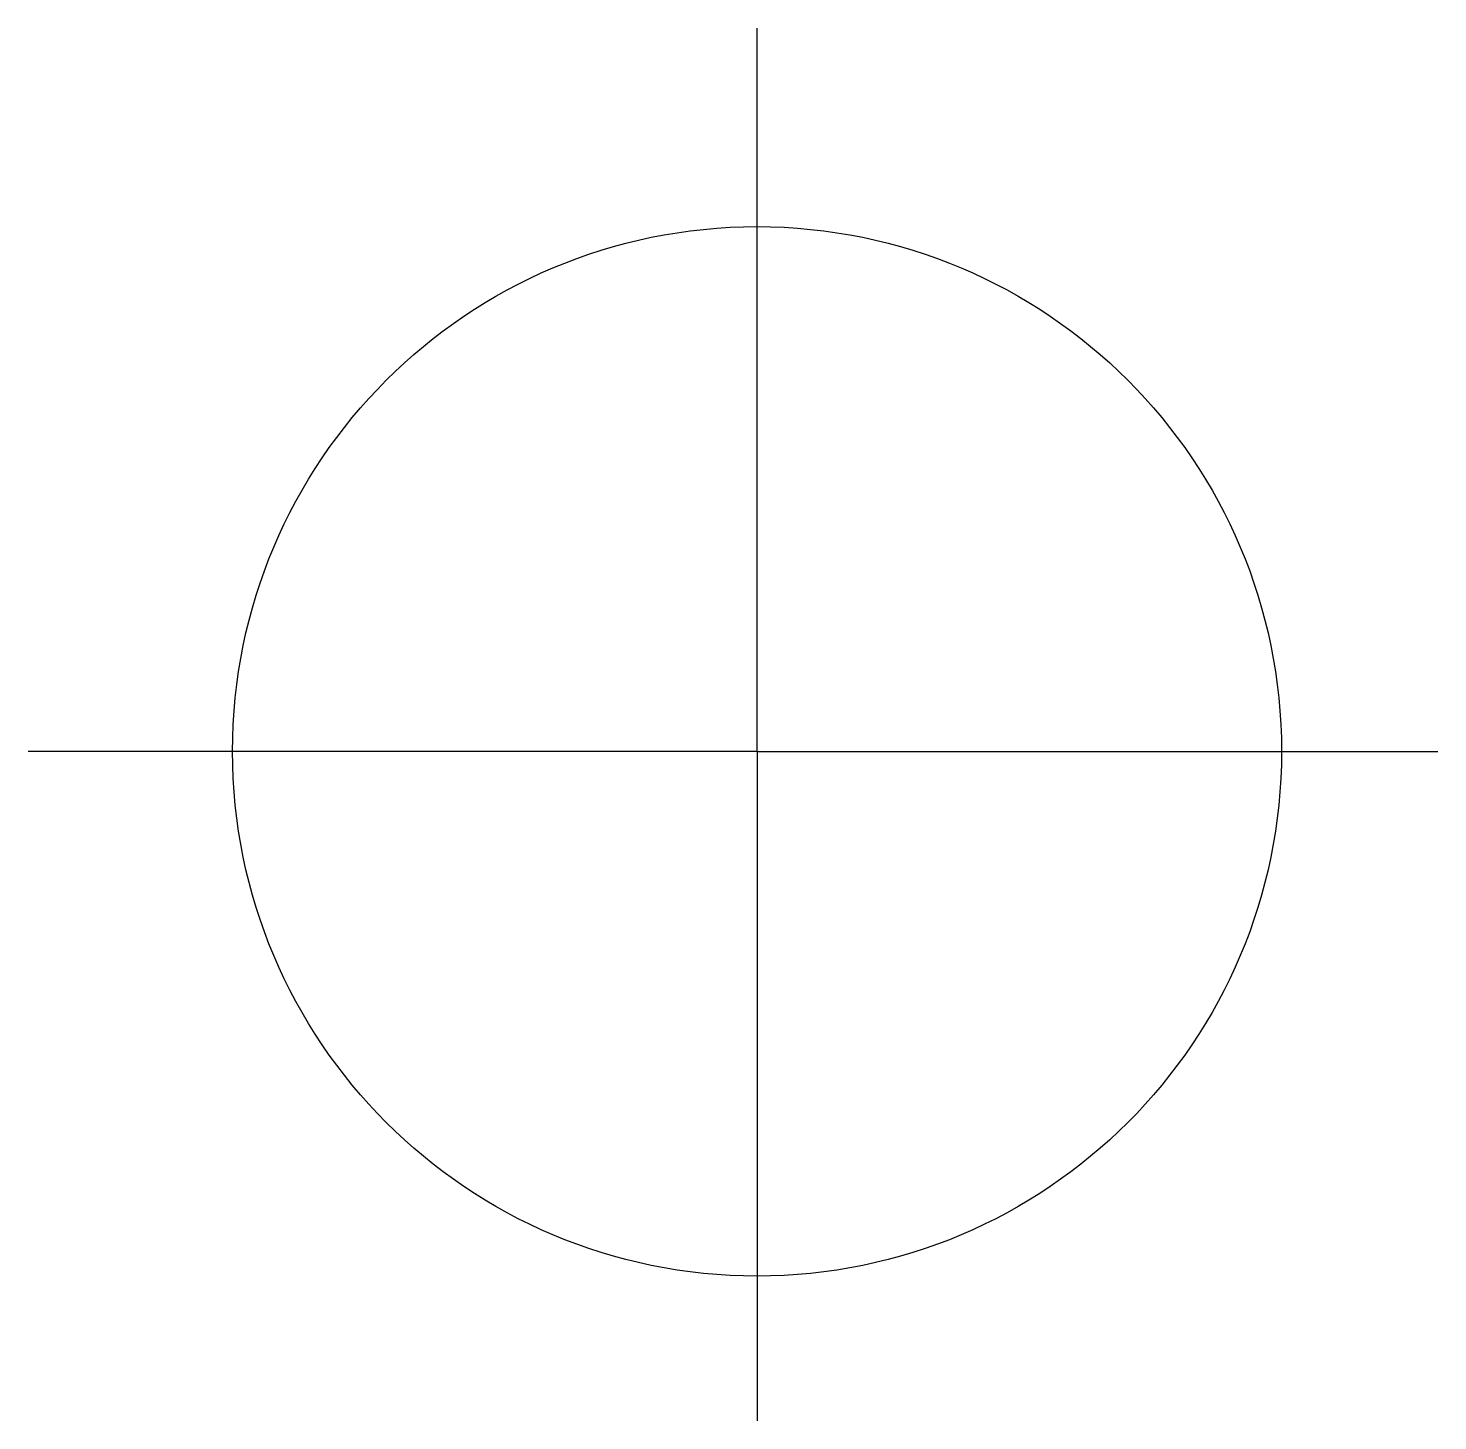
# Model space of a CAD drawing. Header units: millimetres. Extents: x -13.9 to 13, y -12.8 to 13.8.
import ezdxf

# ---------------------------------------------------------------- set-up
doc = ezdxf.new("R2010")
doc.units = ezdxf.units.MM

msp = doc.modelspace()

# ---------------------------------------------------------------- linework, layer by layer
for q in [(0, 13.782), (-13.896, 0), (12.98, 0), (0, -12.758)]:
    msp.add_line((0, 0), q)
msp.add_circle((0, 0), 10)

doc.saveas('drawing.dxf')
